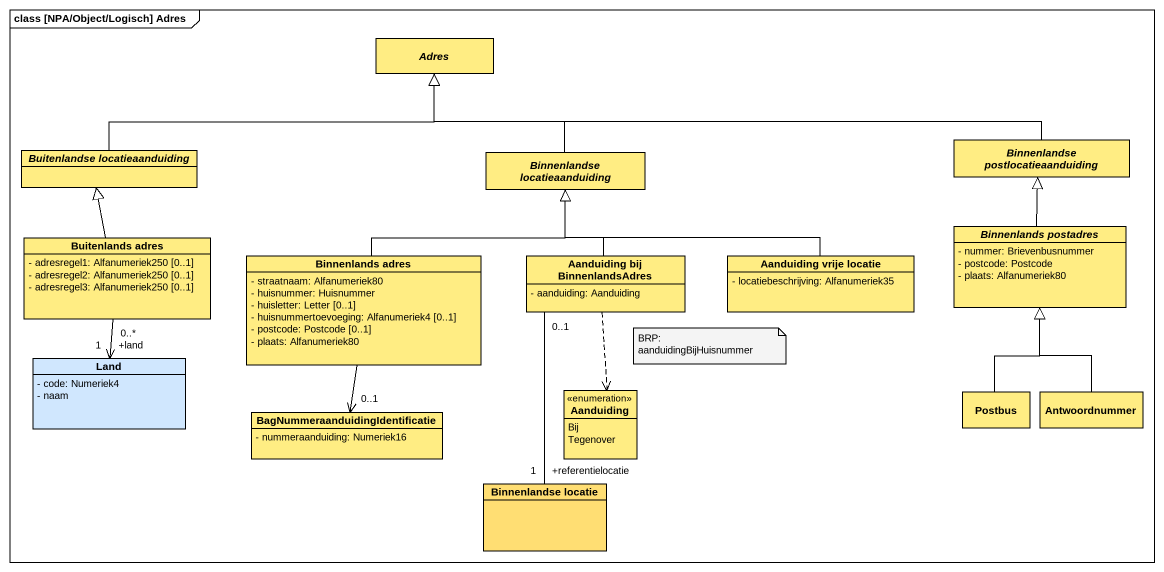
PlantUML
@startuml
mainframe class [NPA/Object/Logisch] Adres
hide circle
hide empty members
skinparam classAttributeIconSize 0
abstract class Adres #FFED83
abstract class "Buitenlandse locatieaanduiding" as Buitenlandse #FFED83
abstract class "Binnenlandse locatieaanduiding" as Binnenlandse #FFED83
abstract class "Binnenlandse postlocatieaanduiding" as Binnenlandse_2 #FFED83
class "Buitenlands adres" as Buitenlands_adres #FFED83 {
  - adresregel1: Alfanumeriek250 [0..1]
  - adresregel2: Alfanumeriek250 [0..1]
  - adresregel3: Alfanumeriek250 [0..1]
}
abstract class "Binnenlands postadres" as Binnenlands_postadres #FFED83 {
  - nummer: Brievenbusnummer
  - postcode: Postcode
  - plaats: Alfanumeriek80
}
class "Binnenlands adres" as Binnenlands_adres #FFED83 {
  - straatnaam: Alfanumeriek80
  - huisnummer: Huisnummer
  - huisletter: Letter [0..1]
  - huisnummertoevoeging: Alfanumeriek4 [0..1]
  - postcode: Postcode [0..1]
  - plaats: Alfanumeriek80
}
class "Aanduiding bij BinnenlandsAdres" as Aanduiding_bij #FFED83 {
  - aanduiding: Aanduiding
}
class "Aanduiding vrije locatie" as Aanduiding_vrije_locatie #FFED83 {
  - locatiebeschrijving: Alfanumeriek35
}
class Land #D0E7FE {
  - code: Numeriek4
  - naam
}
class "BagNummeraanduidingIdentificatie" as BagNummeraanduidingIdentific #FFED83 {
  - nummeraanduiding: Numeriek16
}
enum Aanduiding #FFED83 {
  Bij
  Tegenover
}
class Postbus #FFED83
class Antwoordnummer #FFED83
class "Binnenlandse locatie" as Binnenlandse_locatie #FFDE73
Buitenlandse -right-|> Adres
Binnenlandse -up-|> Adres
Binnenlandse_2 -left-|> Adres
Buitenlands_adres -up-|> Buitenlandse
Buitenlands_adres "0..*" --> "+land\n1" Land
Binnenlands_postadres -up-|> Binnenlandse_2
Binnenlands_adres -up-|> Binnenlandse
Aanduiding_bij -up-|> Binnenlandse
Aanduiding_bij ..> Aanduiding
Aanduiding_bij "0..1" -- "+referentielocatie\n1" Binnenlandse_locatie
Aanduiding_vrije_locatie -left-|> Binnenlandse
BagNummeraanduidingIdentific "0..1" <-up- Binnenlands_adres
Postbus -up-|> Binnenlands_postadres
Antwoordnummer -up-|> Binnenlands_postadres
note as N1
  BRP: aanduidingBijHuisnummer
end note
@enduml
